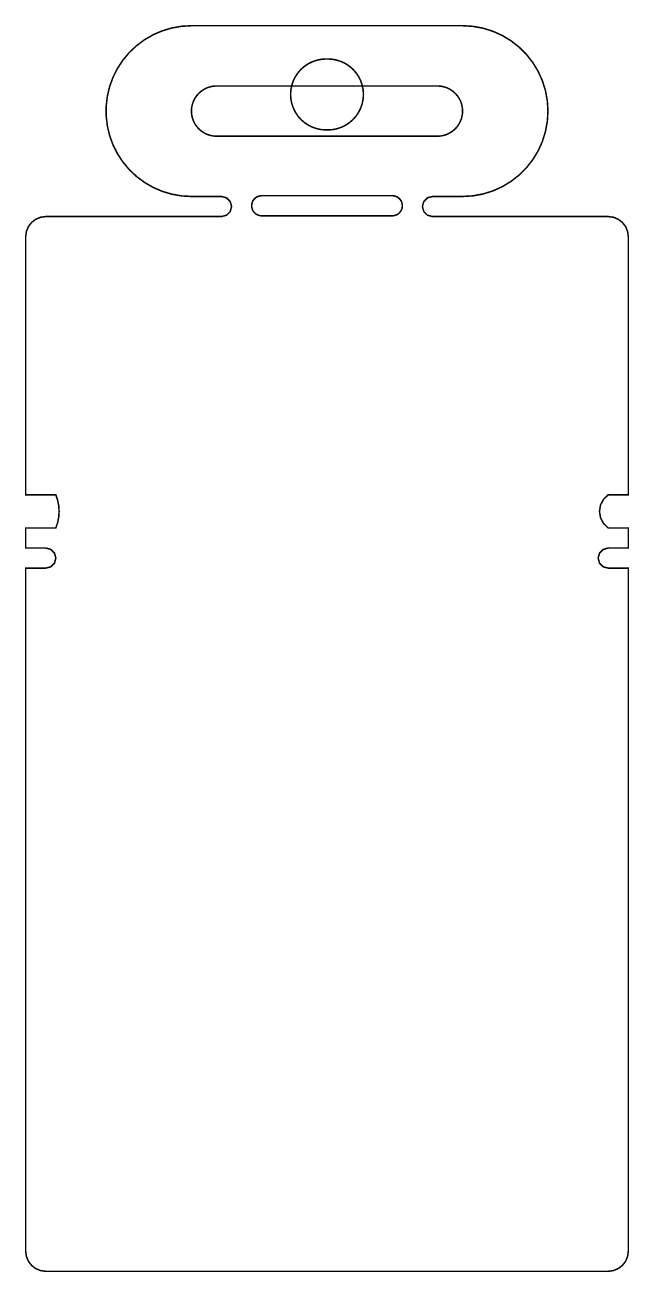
# Model space of a CAD drawing. Extents: x 0 to 60, y 0 to 124.
import ezdxf

# ---------------------------------------------------------------- set-up
doc = ezdxf.new("R2010")
doc.units = 0
doc.layers.add('Board_Outline', color=21, linetype='CONTINUOUS')

msp = doc.modelspace()

# ---------------------------------------------------------------- linework, layer by layer
at = {"layer": 'Board_Outline', "linetype": 'CONTINUOUS', "const_width": 0.1524}
for points in [[(2, 0), (58, 0), (58.5176, 0.0682), (59, 0.268), (59.4142, 0.5858), (59.732, 1), (59.9319, 1.4823), (60, 2), (60, 70), (58, 70), (57.5, 70.134), (57.134, 70.5), (57, 71), (57.134, 71.5), (57.5, 71.866), (58, 72), (60, 72), (60, 74), (58, 74), (57.5342, 74.4447), (57.2339, 75.0144), (57.1303, 75.65), (57.234, 76.2856), (57.5343, 76.8553), (58, 77.3), (60, 77.3), (60, 103), (59.9318, 103.5176), (59.732, 104), (59.4142, 104.4142), (59, 104.732), (58.5177, 104.9318), (58, 105), (40.5, 105), (40, 105.134), (39.634, 105.5), (39.5, 106), (39.634, 106.5), (40, 106.866), (40.5, 107), (43.5, 107), (44.5246, 107.062), (45.5342, 107.247), (46.5141, 107.5524), (47.4501, 107.9736), (48.3285, 108.5046), (49.1365, 109.1376), (49.8623, 109.8634), (50.4954, 110.6714), (51.0264, 111.5498), (51.4476, 112.4858), (51.753, 113.4658), (51.938, 114.4754), (52, 115.5), (51.938, 116.5245), (51.753, 117.5341), (51.4476, 118.5141), (51.0264, 119.4501), (50.4954, 120.3285), (49.8624, 121.1365), (49.1366, 121.8623), (48.3286, 122.4953), (47.4502, 123.0263), (46.5142, 123.4476), (45.5342, 123.753), (44.5246, 123.938), (43.5, 124), (16.5, 124), (15.5132, 123.9425), (14.5398, 123.7709), (13.5928, 123.4874), (12.6852, 123.0959), (11.8292, 122.6016), (11.0363, 122.0114), (10.3173, 121.333), (9.6819, 120.5758), (9.1388, 119.75), (8.6952, 118.8667), (8.3571, 117.9378), (8.1291, 116.976), (8.0144, 115.9942), (8.0144, 115.0057), (8.1291, 114.024), (8.3571, 113.0621), (8.6952, 112.1333), (9.1388, 111.25), (9.682, 110.4241), (10.3173, 109.6669), (11.0363, 108.9886), (11.8292, 108.3983), (12.6852, 107.9041), (13.5929, 107.5126), (14.5398, 107.2291), (15.5132, 107.0574), (16.5, 107), (19.5, 107), (20, 106.866), (20.366, 106.5), (20.5, 106), (20.366, 105.5), (20, 105.134), (19.5, 105), (2, 105), (1.4824, 104.9318), (1, 104.732), (0.5858, 104.4142), (0.268, 104), (0.0682, 103.5176), (0, 103), (0, 77.3), (3, 77.3), (3.1798, 76.7657), (3.2889, 76.2126), (3.3255, 75.65), (3.2889, 75.0874), (3.1798, 74.5343), (3, 74), (0, 74), (0, 72), (2, 72), (2.5, 71.866), (2.866, 71.5), (3, 71), (2.866, 70.5), (2.5, 70.134), (2, 70), (0, 70), (0, 2), (0.0682, 1.4824), (0.268, 1), (0.5858, 0.5858), (1, 0.2679), (1.4824, 0.0681), (2, 0)], [(29.9056, 113.6269), (29.4448, 113.6571), (28.9918, 113.7472), (28.5545, 113.8957), (28.1403, 114.0999), (27.7563, 114.3565), (27.4091, 114.661), (27.1046, 115.0082), (26.848, 115.3922), (26.6438, 115.8064), (26.4953, 116.2437), (26.4052, 116.6967), (26.375, 117.1575), (26.4052, 117.6183), (26.4953, 118.0713), (26.6438, 118.5086), (26.848, 118.9228), (27.1046, 119.3068), (27.4091, 119.654), (27.7563, 119.9585), (28.1403, 120.2151), (28.5545, 120.4193), (28.9918, 120.5678), (29.4448, 120.6579), (29.9056, 120.6881), (30.0961, 120.6881), (30.5569, 120.6579), (31.0099, 120.5678), (31.4472, 120.4193), (31.8614, 120.2151), (32.2454, 119.9585), (32.5926, 119.654), (32.8971, 119.3068), (33.1537, 118.9228), (33.3579, 118.5086), (33.5064, 118.0713), (33.5965, 117.6183), (33.6267, 117.1575), (33.5965, 116.6967), (33.5064, 116.2437), (33.3579, 115.8064), (33.1537, 115.3922), (32.8971, 115.0082), (32.5926, 114.661), (32.2454, 114.3565), (31.8614, 114.0999), (31.4472, 113.8957), (31.0099, 113.7472), (30.5569, 113.6571), (30.0961, 113.6269), (29.9056, 113.6269)], [(19.0004, 113.0003), (18.6741, 113.0217), (18.3534, 113.0855), (18.0437, 113.1906), (17.7504, 113.3353), (17.4785, 113.517), (17.2327, 113.7326), (17.017, 113.9784), (16.8354, 114.2503), (16.6907, 114.5436), (16.5856, 114.8533), (16.5218, 115.174), (16.5004, 115.5003), (16.5218, 115.8266), (16.5856, 116.1474), (16.6907, 116.457), (16.8354, 116.7503), (17.0171, 117.0222), (17.2327, 117.2681), (17.4785, 117.4837), (17.7504, 117.6654), (18.0437, 117.81), (18.3534, 117.9151), (18.6741, 117.9789), (19.0004, 118.0003), (41.0004, 118.0003), (41.3267, 117.9789), (41.6475, 117.9151), (41.9571, 117.81), (42.2504, 117.6654), (42.5223, 117.4837), (42.7682, 117.2681), (42.9838, 117.0222), (43.1655, 116.7503), (43.3101, 116.457), (43.4152, 116.1474), (43.479, 115.8266), (43.5004, 115.5003), (43.479, 115.174), (43.4152, 114.8533), (43.3101, 114.5436), (43.1655, 114.2503), (42.9838, 113.9784), (42.7682, 113.7326), (42.5223, 113.517), (42.2504, 113.3353), (41.9571, 113.1906), (41.6475, 113.0855), (41.3267, 113.0217), (41.0004, 113.0003), (19.0004, 113.0003)], [(23.4998, 105.0767), (23.3693, 105.0853), (23.241, 105.1108), (23.1171, 105.1529), (22.9998, 105.2107), (22.8911, 105.2834), (22.7927, 105.3696), (22.7065, 105.468), (22.6338, 105.5767), (22.576, 105.6941), (22.5339, 105.8179), (22.5084, 105.9462), (22.4998, 106.0767), (22.5084, 106.2073), (22.5339, 106.3356), (22.576, 106.4594), (22.6338, 106.5767), (22.7065, 106.6855), (22.7927, 106.7838), (22.8911, 106.8701), (22.9998, 106.9428), (23.1172, 107.0006), (23.241, 107.0427), (23.3693, 107.0682), (23.4998, 107.0767), (36.4998, 107.0767), (36.6304, 107.0682), (36.7587, 107.0427), (36.8825, 107.0006), (36.9998, 106.9428), (37.1086, 106.8701), (37.2069, 106.7838), (37.2932, 106.6855), (37.3659, 106.5767), (37.4237, 106.4594), (37.4658, 106.3356), (37.4913, 106.2073), (37.4998, 106.0767), (37.4913, 105.9462), (37.4658, 105.8179), (37.4237, 105.6941), (37.3659, 105.5767), (37.2932, 105.468), (37.2069, 105.3696), (37.1086, 105.2834), (36.9998, 105.2107), (36.8825, 105.1529), (36.7587, 105.1108), (36.6304, 105.0853), (36.4998, 105.0767), (23.4998, 105.0767)]]:
    msp.add_lwpolyline(points, dxfattribs=at)

doc.saveas('drawing.dxf')
